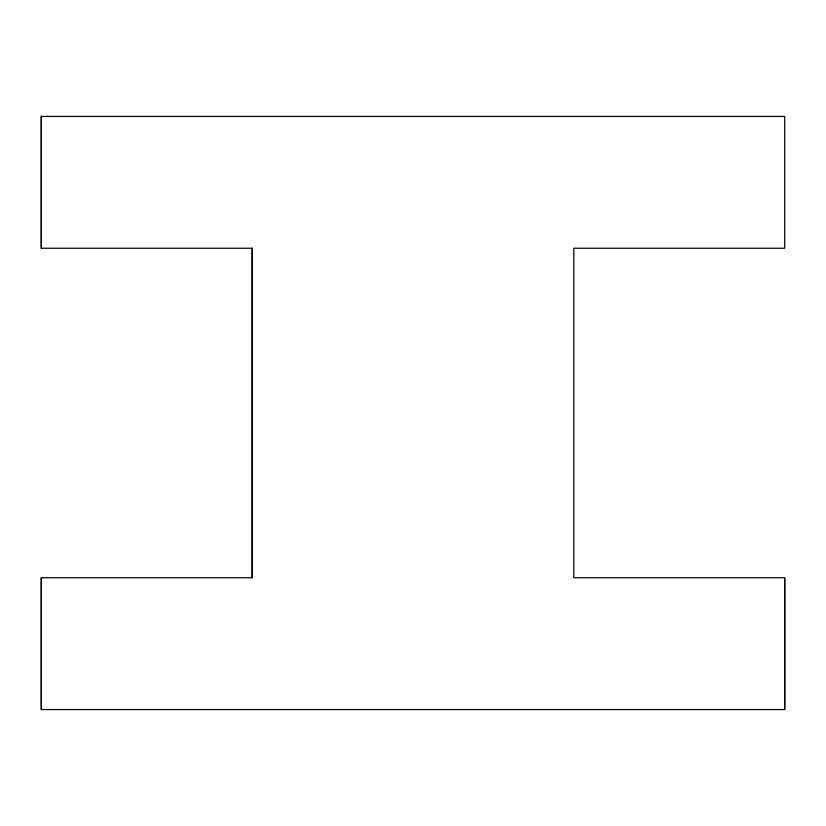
<?xml version="1.0" encoding="UTF-8"?>
<svg xmlns="http://www.w3.org/2000/svg" width="826" height="826" viewBox="0 0 826 826"><rect width="100%" height="100%" fill="white"/><g stroke="black" fill="none" stroke-linecap="round" stroke-linejoin="round"><path stroke-width="1.24" d="M41.3 709.565L41.3 577.756L252.198 577.756L252.198 248.244L41.3 248.244L41.3 116.435L784.7 116.435L784.7 248.244L573.802 248.244L573.802 577.756L784.7 577.756L784.7 709.565L41.3 709.565L41.3 577.756M41.3 248.244L41.3 116.435M784.7 709.565L784.7 577.756M252.198 248.244L252.198 577.756"/></g></svg>
